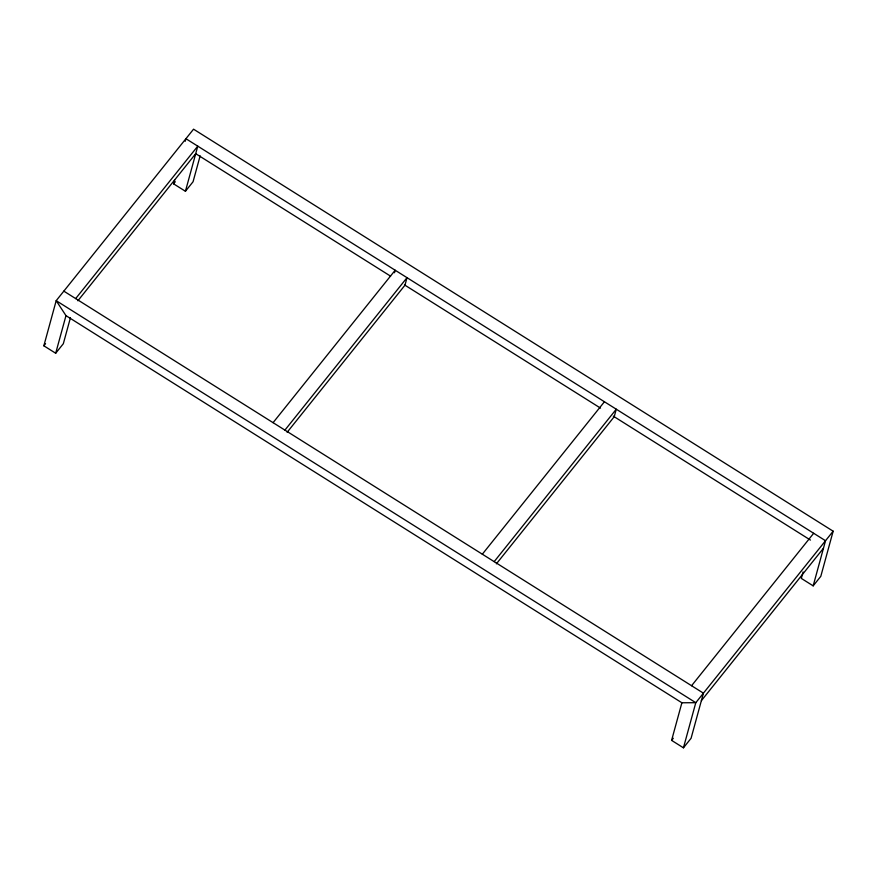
<?xml version="1.0" encoding="UTF-8"?>
<svg xmlns="http://www.w3.org/2000/svg" width="877" height="877" viewBox="0 0 877 877"><rect width="100%" height="100%" fill="white"/><g stroke="black" fill="none" stroke-linecap="round" stroke-linejoin="round"><path stroke-width="1.32" d="M70.423 317.781L63.33 343.718L55.689 353.245L43.85 345.801L56.194 300.679L193.554 129.182L833.15 531.199L820.806 576.321L813.176 585.858L801.326 578.403L803.102 571.925M55.689 353.245L65.983 315.643L56.194 300.679L695.79 702.696L683.446 747.818L671.596 740.374L681.889 702.773L65.983 315.643M200.153 155.821L193.061 181.747L185.431 191.274L173.58 183.83L174.644 179.96M185.222 141.285L185.924 138.709L825.52 540.725L813.176 585.858M185.431 191.274L197.774 146.152L75.674 298.597M394.486 272.736L395.176 270.237L273.076 422.67M77.878 300.778L195.714 153.672L390.572 276.156M43.85 345.801L45.549 343.685M173.58 183.83L175.279 181.714M284.915 430.114L407.016 277.68L404.966 285.2L287.13 432.306M482.328 554.198L604.428 401.765M494.168 561.642L616.268 409.208L614.207 416.728L496.382 563.834M691.569 685.726L813.67 533.282M833.15 531.199L695.79 702.696L681.889 702.773M701.359 700.69L823.459 548.246M671.596 740.374L673.295 738.259M683.446 747.818L691.076 738.291L703.42 693.17L63.824 291.142M404.494 284.904L600.515 408.112M613.275 416.137L810.458 540.079"/></g></svg>
